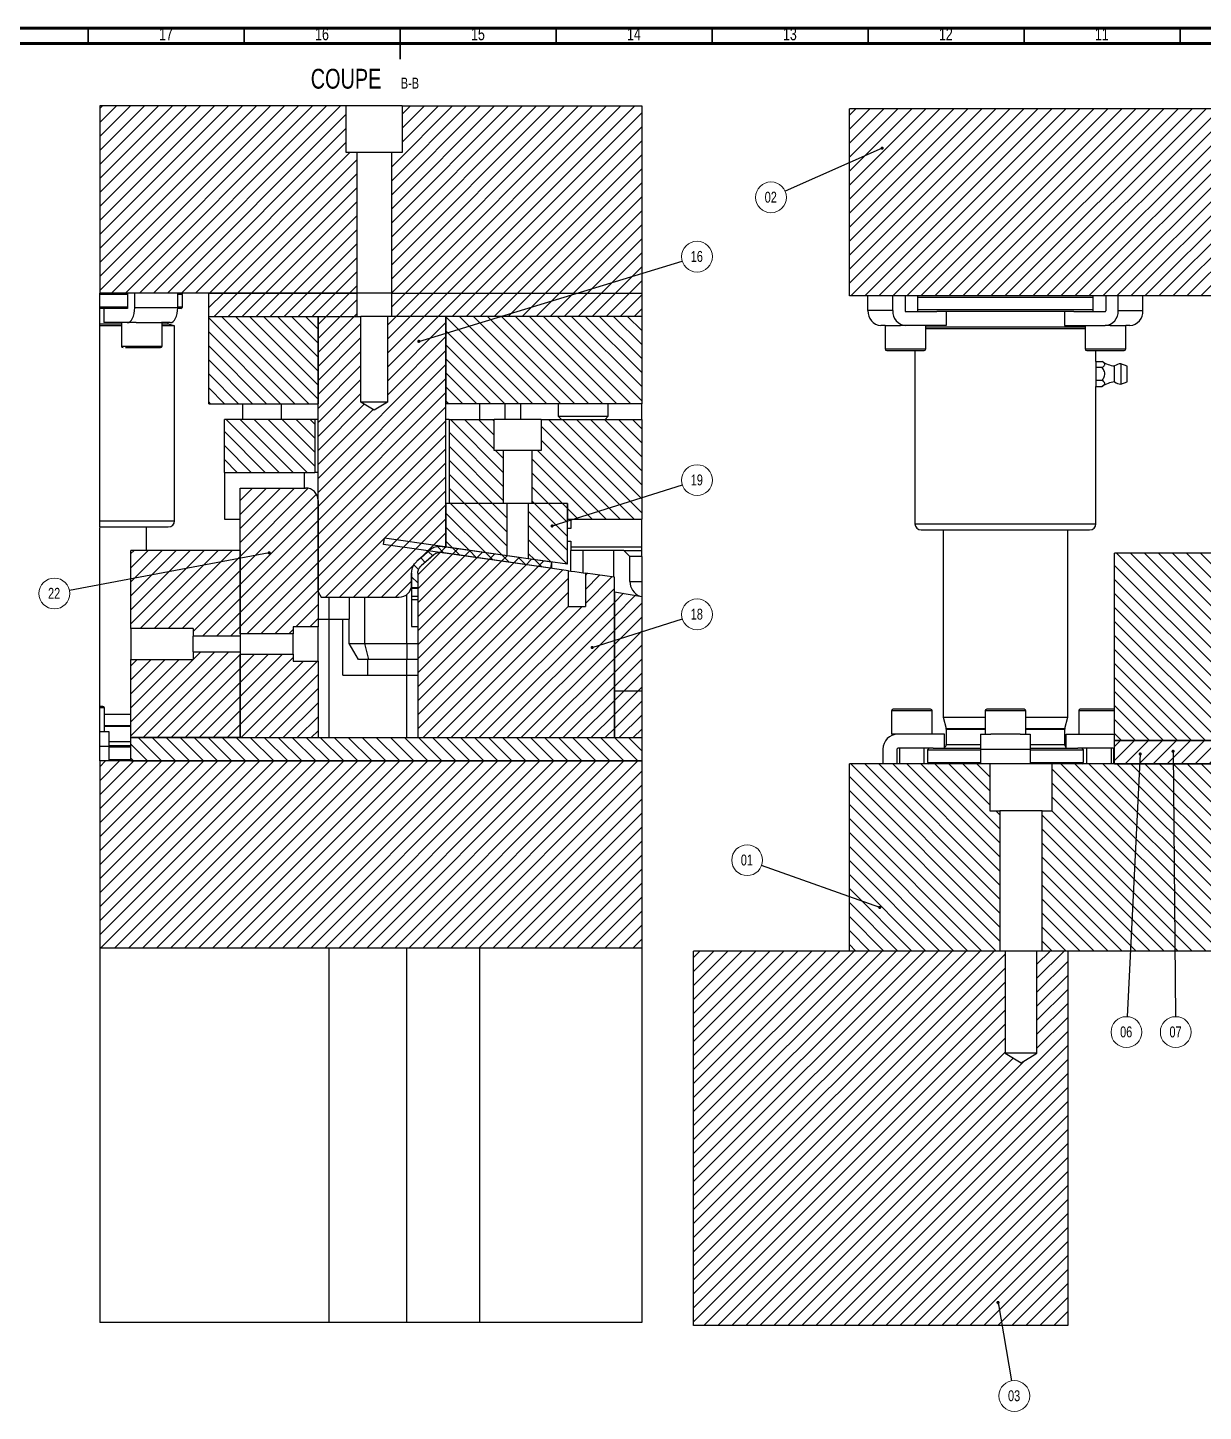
# Model space of a CAD drawing. Header units: millimetres. Extents: x 5 to 1495, y -1208 to 895.
# Drawn here: x 630.6 to 1007.5, y 451.6 to 895.1 of the extents above; entities that cross this region are included whole.
import ezdxf

# ---------------------------------------------------------------- set-up
doc = ezdxf.new("R2010")
doc.units = ezdxf.units.MM
doc.styles.add('SLDTEXTSTYLE13', font='TXT', dxfattribs={"width": 0.75})
doc.dimstyles.new('SLDDIMSTYLE0', dxfattribs={"dimtxt": 3.5, "dimasz": 3.302, "dimexe": 0, "dimexo": 0.0625, "dimgap": 0.875, "dimtad": 1, "dimrnd": 1e-09, "dimzin": 12, "dimdsep": 46, "dimtxsty": 'SLDTEXTSTYLE13', "dimsah": 1, "dimcen": 0.09, "dimadec": 0, "dimazin": 3, "dimtfac": 1, "dimtofl": 0, "dimtmove": 0, "dimatfit": 3, "dimfxl": 1, "dimfrac": 2, "dimtolj": 1, "dimtzin": 12, "dimarcsym": 0})
doc.dimstyles.new('SLDDIMSTYLE2', dxfattribs={"dimtxt": 0.18, "dimasz": 1.016, "dimexe": 0, "dimexo": 0.0625, "dimgap": 0, "dimtad": 0, "dimtih": 1, "dimtoh": 1, "dimdec": 0, "dimrnd": 1e-09, "dimzin": 0, "dimdsep": 46, "dimtxsty": 'Standard', "dimblk1": 'DOT', "dimblk2": 'DOT', "dimsah": 1, "dimcen": 0.09, "dimadec": 0, "dimazin": 0, "dimtfac": 1.016, "dimtdec": 0, "dimtofl": 0, "dimtmove": 0, "dimatfit": 3, "dimldrblk": 'DOT', "dimfxl": 1, "dimfrac": 2, "dimtolj": 1, "dimtzin": 0, "dimarcsym": 0})

# ---------------------------------------------------------------- blocks, each defined once
blk = doc.blocks.new('_D_7')
at = {"color": 7, "linetype": 'Continuous', "lineweight": 18}
for p, q in [((1445.02, 659.12), (1468.71, 659.12)), ((1467.71, 659.12), (1467.71, 599.12)), ((965.02, 599.12), (1468.71, 599.12))]:
    blk.add_line(p, q, dxfattribs=at)
for points in [[(1467.71, 659.12), (1467.2, 655.82), (1468.22, 655.82)], [(1467.71, 599.12), (1468.22, 602.43), (1467.2, 602.43)]]:
    blk.add_solid(points, dxfattribs=at)
at = {"color": 7, "linetype": 'Continuous', "lineweight": 18, "insert": (1463.2, 627.24), "char_height": 3.5, "attachment_point": 1, "rotation": 90, "style": 'SLDTEXTSTYLE13'}
blk.add_mtext('60', dxfattribs=at)
blk = doc.blocks.new('SW_NOTE_1')
at = {"color": 0, "linetype": 'Continuous', "lineweight": 0}
blk.add_circle((-4.65, 1.66), 4.94, dxfattribs=at)
at = {"color": 0, "linetype": 'Continuous', "lineweight": 0, "insert": (-4.72, 3.47), "char_height": 3.5, "attachment_point": 2, "style": 'SLDTEXTSTYLE13'}
blk.add_mtext('01', dxfattribs=at)
blk = doc.blocks.new('_Dot')
at = {"color": 0, "linetype": 'ByBlock', "lineweight": -2}
blk.add_line((-0.5, 0), (-1, 0), dxfattribs=at)
at = {"color": 0, "linetype": 'ByBlock', "const_width": 0.5}
blk.add_lwpolyline([(-0.25, 0, 1), (0.25, 0, 1)], format="xyb", close=True, dxfattribs=at)
blk = doc.blocks.new('SW_NOTE_2')
at = {"color": 0, "linetype": 'Continuous', "lineweight": 0}
blk.add_circle((-4.52, -2), 4.94, dxfattribs=at)
at = {"color": 0, "linetype": 'Continuous', "lineweight": 0, "insert": (-4.59, -0.19), "char_height": 3.5, "attachment_point": 2, "style": 'SLDTEXTSTYLE13'}
blk.add_mtext('02', dxfattribs=at)
blk = doc.blocks.new('SW_NOTE_3')
at = {"color": 0, "linetype": 'Continuous', "lineweight": 0}
blk.add_circle((0.85, -4.87), 4.94, dxfattribs=at)
at = {"color": 0, "linetype": 'Continuous', "lineweight": 0, "insert": (0.78, -3.06), "char_height": 3.5, "attachment_point": 2, "style": 'SLDTEXTSTYLE13'}
blk.add_mtext('03', dxfattribs=at)
blk = doc.blocks.new('SW_NOTE_6')
at = {"color": 0, "linetype": 'Continuous', "lineweight": 0}
blk.add_circle((-0.24, -4.93), 4.94, dxfattribs=at)
at = {"color": 0, "linetype": 'Continuous', "lineweight": 0, "insert": (-0.32, -3.12), "char_height": 3.5, "attachment_point": 2, "style": 'SLDTEXTSTYLE13'}
blk.add_mtext('06', dxfattribs=at)
blk = doc.blocks.new('SW_NOTE_7')
at = {"color": 0, "linetype": 'Continuous', "lineweight": 0}
blk.add_circle((0.05, -4.94), 4.94, dxfattribs=at)
at = {"color": 0, "linetype": 'Continuous', "lineweight": 0, "insert": (-0.02, -3.13), "char_height": 3.5, "attachment_point": 2, "style": 'SLDTEXTSTYLE13'}
blk.add_mtext('07', dxfattribs=at)
blk = doc.blocks.new('SW_NOTE_29')
at = {"color": 0, "linetype": 'Continuous', "lineweight": 0, "attachment_point": 2, "style": 'SLDTEXTSTYLE13'}
for s, insert, char_height in [('COUPE', (14.59, 8.19), 6.35), ('B-B', (35.07, 5.35), 3.5)]:
    blk.add_mtext(s, dxfattribs=dict(at, insert=insert, char_height=char_height))
blk = doc.blocks.new('SW_NOTE_30')
at = {"color": 0, "linetype": 'Continuous', "lineweight": 0}
blk.add_circle((4.72, 1.44), 4.94, dxfattribs=at)
at = {"color": 0, "linetype": 'Continuous', "lineweight": 0, "insert": (4.65, 3.25), "char_height": 3.5, "attachment_point": 2, "style": 'SLDTEXTSTYLE13'}
blk.add_mtext('16', dxfattribs=at)
blk = doc.blocks.new('SW_NOTE_31')
at = {"color": 0, "linetype": 'Continuous', "lineweight": 0}
blk.add_circle((4.71, 1.49), 4.94, dxfattribs=at)
at = {"color": 0, "linetype": 'Continuous', "lineweight": 0, "insert": (4.64, 3.3), "char_height": 3.5, "attachment_point": 2, "style": 'SLDTEXTSTYLE13'}
blk.add_mtext('18', dxfattribs=at)
blk = doc.blocks.new('SW_NOTE_32')
at = {"color": 0, "linetype": 'Continuous', "lineweight": 0}
blk.add_circle((4.71, 1.49), 4.94, dxfattribs=at)
at = {"color": 0, "linetype": 'Continuous', "lineweight": 0, "insert": (4.64, 3.3), "char_height": 3.5, "attachment_point": 2, "style": 'SLDTEXTSTYLE13'}
blk.add_mtext('19', dxfattribs=at)
blk = doc.blocks.new('SW_NOTE_33')
at = {"color": 0, "linetype": 'Continuous', "lineweight": 0}
blk.add_circle((-4.85, -0.92), 4.94, dxfattribs=at)
at = {"color": 0, "linetype": 'Continuous', "lineweight": 0, "insert": (-4.92, 0.89), "char_height": 3.5, "attachment_point": 2, "style": 'SLDTEXTSTYLE13'}
blk.add_mtext('22', dxfattribs=at)

msp = doc.modelspace()

# ---------------------------------------------------------------- hatches: boundary and pattern name
at = {"linetype": 'Continuous', "lineweight": 18}
h = msp.add_hatch(dxfattribs=at)
h.set_pattern_fill('ANSI31', style=0)
h.paths.add_polyline_path([(653.726, 810.062), (736.152, 810.062), (736.152, 855.062), (732.652, 855.062), (732.652, 870.062), (653.726, 870.062)], flags=0)
h = msp.add_hatch(dxfattribs=at)
h.set_pattern_fill('ANSI31', style=0)
h.paths.add_polyline_path([(827.424, 870.062), (750.652, 870.062), (750.652, 855.062), (747.152, 855.062), (747.152, 810.062), (827.424, 810.062)], flags=0)
h = msp.add_hatch(dxfattribs=at)
h.set_pattern_fill('ANSI31', style=0)
h.paths.add_polyline_path([(1083.361, 809.124), (1083.361, 869.124), (894.018, 869.124), (894.018, 809.124)], flags=0)
h = msp.add_hatch(dxfattribs=at)
h.set_pattern_fill('ANSI31', style=0)
h.paths.add_polyline_path([(688.652, 810.062), (688.652, 802.562), (736.152, 802.562), (736.152, 810.062)], flags=0)
h = msp.add_hatch(dxfattribs=at)
h.set_pattern_fill('ANSI31', style=0)
h.paths.add_polyline_path([(747.152, 802.562), (827.424, 802.562), (827.424, 810.062), (747.152, 810.062)], flags=0)
h = msp.add_hatch(dxfattribs=at)
h.set_pattern_fill('ANSI31', angle=90, style=0)
h.paths.add_polyline_path([(688.652, 802.562), (688.652, 774.562), (723.652, 774.562), (723.652, 802.562)], flags=0)
h = msp.add_hatch(dxfattribs=at)
h.set_pattern_fill('ANSI31', style=0)
edge = h.paths.add_edge_path(flags=0)
edge.add_line((737.402, 802.562), (723.652, 802.562))
edge.add_line((723.652, 802.562), (723.652, 714.294))
edge.add_line((723.652, 714.294), (724.652, 712.562))
edge.add_line((724.652, 712.562), (749.652, 712.562))
edge.add_arc((749.652, 716.562), 4, 270, 360)
edge.add_line((753.652, 716.562), (753.652, 720.302))
edge.add_spline(control_points=[(753.652, 720.302), (753.652, 720.793), (753.726, 721.29), (753.869, 721.761), (754.033, 722.296), (754.291, 722.81), (754.622, 723.261), (754.841, 723.56), (755.095, 723.835), (755.375, 724.078)], knot_values=[0, 0, 0, 0, 0.0014752, 0.0014752, 0.0014752, 0.0031594, 0.0031594, 0.0031594, 0.0042646, 0.0042646, 0.0042646, 0.0042646], weights=[1, 1, 1, 1, 1, 1, 1, 1, 1, 1], degree=3, periodic=0)
edge.add_spline(control_points=[(755.375, 724.078), (755.798, 724.446), (756.222, 724.813), (756.646, 725.181), (757.591, 726.001), (758.536, 726.822), (759.481, 727.642)], knot_values=[1398.0943166, 1398.0943166, 1398.0943166, 1398.0943166, 1398.096, 1398.096, 1398.096, 1398.0997544, 1398.0997544, 1398.0997544, 1398.0997544], weights=[1, 1, 1, 1, 1, 1, 1], degree=3, periodic=0)
edge.add_spline(control_points=[(759.482, 727.642), (759.764, 727.887), (760.076, 728.102), (760.406, 728.278), (760.9, 728.541), (761.446, 728.723), (761.999, 728.808), (762.481, 728.882), (762.98, 728.885), (763.463, 728.816)], knot_values=[0, 0, 0, 0, 0.0011221, 0.0011221, 0.0011221, 0.0028142, 0.0028142, 0.0028142, 0.0042845, 0.0042845, 0.0042845, 0.0042845], weights=[1, 1, 1, 1, 1, 1, 1, 1, 1, 1], degree=3, periodic=0)
edge.add_line((763.463, 728.816), (764.652, 728.647))
edge.add_line((764.652, 728.647), (764.652, 802.562))
edge.add_line((764.652, 802.562), (745.902, 802.562))
edge.add_line((745.902, 802.562), (745.902, 775.062))
edge.add_line((745.902, 775.062), (741.652, 772.509))
edge.add_line((741.652, 772.509), (737.402, 775.062))
edge.add_line((737.402, 775.062), (737.402, 802.562))
h = msp.add_hatch(dxfattribs=at)
h.set_pattern_fill('ANSI31', angle=90, style=0)
h.paths.add_polyline_path([(764.652, 774.562), (827.424, 774.562), (827.424, 802.562), (764.652, 802.562)], flags=0)
h = msp.add_hatch(dxfattribs=at)
h.set_pattern_fill('ANSI31', angle=90, style=0)
h.paths.add_polyline_path([(722.652, 752.562), (722.652, 769.562), (693.652, 769.562), (693.652, 752.562)], flags=0)
h = msp.add_hatch(dxfattribs=at)
h.set_pattern_fill('ANSI31', angle=90, style=0)
h.paths.add_polyline_path([(780.152, 769.562), (765.652, 769.562), (765.652, 742.562), (783.152, 742.562), (783.152, 759.562), (780.152, 759.562)], flags=0)
h = msp.add_hatch(dxfattribs=at)
h.set_pattern_fill('ANSI31', angle=90, style=0)
h.paths.add_polyline_path([(803.652, 742.562), (803.652, 737.562), (827.424, 737.562), (827.424, 769.562), (795.152, 769.562), (795.152, 759.562), (792.152, 759.562), (792.152, 742.562)], flags=0)
h = msp.add_hatch(dxfattribs=at)
h.set_pattern_fill('ANSI31', style=0)
edge = h.paths.add_edge_path(flags=0)
edge.add_line((719.652, 747.562), (698.652, 747.562))
edge.add_line((698.652, 747.562), (698.652, 700.862))
edge.add_line((698.652, 700.862), (715.652, 700.862))
edge.add_line((715.652, 700.862), (715.652, 703.062))
edge.add_line((715.652, 703.062), (723.652, 703.062))
edge.add_line((723.652, 703.062), (723.652, 743.562))
edge.add_arc((719.652, 743.562), 4, 0, 90)
h = msp.add_hatch(dxfattribs=at)
h.set_pattern_fill('ANSI31', angle=90, style=0)
h.paths.add_polyline_path([(764.652, 728.647), (784.252, 725.86), (784.252, 742.562), (764.652, 742.562)], flags=0)
h = msp.add_hatch(dxfattribs=at)
h.set_pattern_fill('ANSI31', angle=90, style=0)
h.paths.add_polyline_path([(803.652, 723.101), (803.652, 742.562), (791.052, 742.562), (791.052, 724.893)], flags=0)
h = msp.add_hatch(dxfattribs=at)
h.set_pattern_fill('ANSI31', style=0)
h.paths.add_polyline_path([(698.652, 700.062), (698.652, 727.562), (663.652, 727.562), (663.652, 702.562), (683.652, 702.562), (683.652, 700.062)], flags=0)
h = msp.add_hatch(dxfattribs=at)
h.set_pattern_fill('ANSI31', style=0)
h.paths.add_polyline_path([(744.694, 729.465), (798.179, 721.859), (798.461, 723.839), (744.976, 731.445)], flags=0)
h = msp.add_hatch(dxfattribs=at)
h.set_pattern_fill('ANSI31', angle=90, style=0)
edge = h.paths.add_edge_path(flags=0)
edge.add_line((763.181, 726.836), (798.179, 721.859))
edge.add_line((798.179, 721.859), (798.461, 723.839))
edge.add_line((798.461, 723.839), (763.463, 728.816))
edge.add_spline(control_points=[(763.463, 728.816), (762.98, 728.885), (762.481, 728.882), (761.999, 728.808), (761.446, 728.723), (760.9, 728.541), (760.406, 728.278), (760.076, 728.102), (759.764, 727.887), (759.482, 727.642)], knot_values=[0, 0, 0, 0, 0.0014637, 0.0014637, 0.0014637, 0.0031482, 0.0031482, 0.0031482, 0.0042653, 0.0042653, 0.0042653, 0.0042653], weights=[1, 1, 1, 1, 1, 1, 1, 1, 1, 1], degree=3, periodic=0)
edge.add_spline(control_points=[(759.481, 727.642), (758.592, 726.87), (757.703, 726.099), (756.814, 725.327), (756.334, 724.911), (755.855, 724.494), (755.375, 724.078)], knot_values=[0.0004685, 0.0004685, 0.0004685, 0.0004685, 0.004, 0.004, 0.004, 0.0059063, 0.0059063, 0.0059063, 0.0059063], weights=[1, 1, 1, 1, 1, 1, 1], degree=3, periodic=0)
edge.add_spline(control_points=[(755.375, 724.078), (755.095, 723.835), (754.841, 723.56), (754.622, 723.261), (754.291, 722.81), (754.033, 722.296), (753.869, 721.761), (753.726, 721.29), (753.652, 720.793), (753.652, 720.302)], knot_values=[0, 0, 0, 0, 0.0011106, 0.0011106, 0.0011106, 0.0028029, 0.0028029, 0.0028029, 0.0042851, 0.0042851, 0.0042851, 0.0042851], weights=[1, 1, 1, 1, 1, 1, 1, 1, 1, 1], degree=3, periodic=0)
edge.add_line((753.652, 720.302), (753.652, 715.661))
edge.add_line((753.652, 715.661), (755.652, 715.661))
edge.add_line((755.652, 715.661), (755.652, 720.302))
edge.add_spline(control_points=[(755.652, 720.302), (755.652, 720.553), (755.684, 720.807), (755.747, 721.051), (755.831, 721.376), (755.972, 721.691), (756.159, 721.97), (756.306, 722.191), (756.485, 722.393), (756.686, 722.567)], knot_values=[0, 0, 0, 0, 0.0007552, 0.0007552, 0.0007552, 0.0017691, 0.0017691, 0.0017691, 0.0025662, 0.0025662, 0.0025662, 0.0025662], weights=[1, 1, 1, 1, 1, 1, 1, 1, 1, 1], degree=3, periodic=0)
edge.add_spline(control_points=[(756.686, 722.567), (758.054, 723.755), (759.423, 724.943), (760.792, 726.132)], knot_values=[0.0014056, 0.0014056, 0.0014056, 0.0014056, 0.0068434, 0.0068434, 0.0068434, 0.0068434], weights=[1, 1, 1, 1], degree=3, periodic=0)
edge.add_spline(control_points=[(760.792, 726.132), (760.993, 726.305), (761.218, 726.454), (761.458, 726.569), (761.76, 726.715), (762.092, 726.81), (762.426, 726.847), (762.676, 726.875), (762.932, 726.871), (763.181, 726.836)], knot_values=[0, 0, 0, 0, 0.0007964, 0.0007964, 0.0007964, 0.0018094, 0.0018094, 0.0018094, 0.0025639, 0.0025639, 0.0025639, 0.0025639], weights=[1, 1, 1, 1, 1, 1, 1, 1, 1, 1], degree=3, periodic=0)
h = msp.add_hatch(dxfattribs=at)
h.set_pattern_fill('ANSI31', style=0)
edge = h.paths.add_edge_path(flags=0)
edge.add_line((755.652, 667.562), (818.652, 667.562))
edge.add_line((818.652, 667.562), (818.652, 718.948))
edge.add_line((818.652, 718.948), (809.344, 720.271))
edge.add_line((809.344, 720.271), (809.344, 709.562))
edge.add_line((809.344, 709.562), (803.959, 709.562))
edge.add_line((803.959, 709.562), (803.959, 721.037))
edge.add_line((803.959, 721.037), (763.181, 726.836))
edge.add_spline(control_points=[(763.181, 726.836), (762.932, 726.871), (762.676, 726.875), (762.426, 726.847), (762.092, 726.81), (761.76, 726.715), (761.458, 726.569), (761.218, 726.454), (760.993, 726.305), (760.792, 726.131)], knot_values=[0, 0, 0, 0, 0.0007552, 0.0007552, 0.0007552, 0.0017691, 0.0017691, 0.0017691, 0.0025662, 0.0025662, 0.0025662, 0.0025662], weights=[1, 1, 1, 1, 1, 1, 1, 1, 1, 1], degree=3, periodic=0)
edge.add_spline(control_points=[(760.792, 726.131), (760.482, 725.863), (760.173, 725.594), (759.863, 725.325), (758.804, 724.406), (757.745, 723.486), (756.686, 722.567)], knot_values=[2796.1987689, 2796.1987689, 2796.1987689, 2796.1987689, 2796.2, 2796.2, 2796.2, 2796.2042067, 2796.2042067, 2796.2042067, 2796.2042067], weights=[1, 1, 1, 1, 1, 1, 1], degree=3, periodic=0)
edge.add_spline(control_points=[(756.686, 722.567), (756.485, 722.393), (756.306, 722.191), (756.159, 721.97), (755.972, 721.691), (755.831, 721.376), (755.747, 721.051), (755.684, 720.807), (755.652, 720.553), (755.652, 720.302)], knot_values=[0, 0, 0, 0, 0.0007964, 0.0007964, 0.0007964, 0.0018094, 0.0018094, 0.0018094, 0.0025639, 0.0025639, 0.0025639, 0.0025639], weights=[1, 1, 1, 1, 1, 1, 1, 1, 1, 1], degree=3, periodic=0)
edge.add_line((755.652, 720.302), (755.652, 667.562))
h = msp.add_hatch(dxfattribs=at)
h.set_pattern_fill('ANSI31', angle=90, style=0)
h.paths.add_polyline_path([(979.018, 726.624), (979.018, 666.624), (1014.018, 666.624), (1014.018, 726.624)], flags=0)
h = msp.add_hatch(dxfattribs=at)
h.set_pattern_fill('ANSI31', style=0)
h.paths.add_polyline_path([(818.652, 682.562), (827.424, 682.562), (827.424, 712.817), (818.652, 714.308)], flags=0)
h = msp.add_hatch(dxfattribs=at)
h.set_pattern_fill('ANSI31', style=0)
h.paths.add_polyline_path([(663.652, 667.562), (698.652, 667.562), (698.652, 695.062), (683.652, 695.062), (683.652, 692.562), (663.652, 692.562)], flags=0)
h = msp.add_hatch(dxfattribs=at)
h.set_pattern_fill('ANSI31', style=0)
h.paths.add_polyline_path([(698.652, 694.262), (698.652, 667.562), (723.652, 667.562), (723.652, 692.062), (715.652, 692.062), (715.652, 694.262)], flags=0)
h = msp.add_hatch(dxfattribs=at)
h.set_pattern_fill('ANSI31', style=0)
h.paths.add_polyline_path([(818.652, 682.562), (818.652, 667.562), (827.424, 667.562), (827.424, 682.562)], flags=0)
h = msp.add_hatch(dxfattribs=at)
h.set_pattern_fill('ANSI31', angle=90, style=0)
h.paths.add_polyline_path([(827.424, 667.562), (663.652, 667.562), (663.652, 660.062), (827.424, 660.062)], flags=0)
h = msp.add_hatch(dxfattribs=at)
h.set_pattern_fill('ANSI31', style=0)
h.paths.add_polyline_path([(1067.268, 666.624), (979.018, 666.624), (979.018, 659.124), (1067.268, 659.124)], flags=0)
h = msp.add_hatch(dxfattribs=at)
h.set_pattern_fill('ANSI31', style=0)
h.paths.add_polyline_path([(653.726, 600.062), (827.424, 600.062), (827.424, 660.062), (653.726, 660.062)], flags=0)
h = msp.add_hatch(dxfattribs=at)
h.set_pattern_fill('ANSI31', angle=90, style=0)
h.paths.add_polyline_path([(894.018, 659.124), (894.018, 599.124), (942.268, 599.124), (942.268, 644.124), (939.018, 644.124), (939.018, 659.124)], flags=0)
h = msp.add_hatch(dxfattribs=at)
h.set_pattern_fill('ANSI31', angle=90, style=0)
h.paths.add_polyline_path([(1067.268, 637.124), (1067.268, 659.124), (959.018, 659.124), (959.018, 644.124), (955.768, 644.124), (955.768, 599.124), (1063.518, 599.124), (1063.518, 637.124)], flags=0)
h = msp.add_hatch(dxfattribs=at)
h.set_pattern_fill('ANSI31', style=0)
h.paths.add_polyline_path([(844.018, 599.124), (844.018, 479.124), (964.018, 479.124), (964.018, 599.124), (954.118, 599.124), (954.118, 566.374), (949.018, 563.309), (943.918, 566.374), (943.918, 599.124)], flags=0)

# ---------------------------------------------------------------- linework, layer by layer
at = {"color": 7, "linetype": 'Continuous', "lineweight": 70}
for p, q in [((5, 895), (1495, 895)), ((10, 890), (1490, 890))]:
    msp.add_line(p, q, dxfattribs=at)
at = {"color": 7, "linetype": 'Continuous', "lineweight": 35}
for p, q in [((650, 890), (650, 895)), ((700, 890), (700, 895)), ((750, 895.001), (750, 884.999)), ((750, 890), (750, 895)), ((800, 890), (800, 895)), ((850, 890), (850, 895)), ((900, 890), (900, 895)), ((950, 890), (950, 895)), ((1000, 890), (1000, 895))]:
    msp.add_line(p, q, dxfattribs=at)
at = {"color": 7, "linetype": 'Continuous', "lineweight": 25}
for p, q in [((653.726, 870.062), (653.726, 810.062)), ((732.652, 870.062), (653.726, 870.062)), ((732.652, 855.062), (732.652, 870.062)), ((750.652, 870.062), (732.652, 870.062)), ((750.652, 870.062), (750.652, 855.062)), ((750.652, 870.062), (827.424, 870.062)), ((827.424, 870.062), (827.424, 810.062)), ((1083.361, 869.124), (894.018, 869.124)), ((894.018, 809.124), (894.018, 869.124)), ((736.152, 855.062), (732.652, 855.062)), ((736.152, 810.062), (736.152, 855.062)), ((747.152, 855.062), (736.152, 855.062)), ((747.152, 855.062), (747.152, 810.062)), ((750.652, 855.062), (747.152, 855.062)), ((736.152, 810.062), (653.726, 810.062)), ((653.726, 809.562), (653.726, 810.062)), ((662.617, 809.562), (653.726, 809.562)), ((653.726, 805.562), (653.726, 809.562)), ((662.617, 810.062), (662.617, 805.262)), ((664.917, 805.362), (664.917, 810.062)), ((678.687, 805.362), (678.687, 810.062)), ((680.152, 809.562), (678.687, 809.562)), ((680.152, 809.562), (679.652, 810.062)), ((680.152, 805.562), (680.152, 809.562)), ((688.652, 802.562), (688.652, 810.062)), ((688.652, 810.062), (736.152, 810.062)), ((747.152, 810.062), (736.152, 810.062)), ((736.152, 802.562), (736.152, 810.062)), ((747.152, 810.062), (827.424, 810.062)), ((747.152, 810.062), (747.152, 802.562)), ((827.424, 810.062), (827.424, 802.562)), ((1083.361, 809.124), (894.018, 809.124)), ((899.946, 804.424), (899.946, 809.124)), ((907.896, 804.424), (907.896, 809.124)), ((911.88, 809.124), (911.88, 804.324)), ((915.975, 804.124), (915.975, 809.124)), ((972.061, 808.624), (915.975, 808.624)), ((972.061, 809.124), (972.061, 804.124)), ((976.156, 809.124), (976.156, 804.324)), ((980.14, 804.424), (980.14, 809.124)), ((988.09, 804.424), (988.09, 809.124)), ((662.617, 805.562), (653.726, 805.562)), ((653.726, 805.062), (653.726, 805.562)), ((656.749, 805.062), (653.726, 805.062)), ((653.726, 800.098), (653.726, 805.062)), ((655.017, 805.062), (655.017, 800.562)), ((662.517, 805.062), (656.749, 805.062)), ((678.687, 805.362), (664.917, 805.362)), ((679.652, 805.062), (678.682, 805.062)), ((680.152, 805.562), (678.687, 805.562)), ((679.652, 805.062), (680.152, 805.562)), ((907.896, 804.424), (899.946, 804.424)), ((912.053, 804.124), (922.044, 804.124)), ((972.061, 804.624), (915.975, 804.624)), ((944.018, 804.124), (922.044, 804.124)), ((925.043, 804.124), (925.043, 799.624)), ((965.992, 804.124), (944.018, 804.124)), ((962.992, 804.124), (962.992, 799.624)), ((965.992, 804.124), (975.983, 804.124)), ((980.14, 804.424), (988.09, 804.424)), ((660.652, 800.098), (653.726, 800.098)), ((653.726, 799.562), (653.726, 800.098)), ((660.652, 799.562), (653.726, 799.562)), ((653.726, 737.062), (653.726, 799.562)), ((662.517, 800.562), (655.017, 800.562)), ((660.652, 800.562), (660.652, 793.062)), ((665.34, 800.562), (662.517, 800.562)), ((665.34, 800.562), (673.464, 800.562)), ((676.287, 800.562), (673.464, 800.562)), ((673.652, 793.062), (673.652, 800.562)), ((675.652, 800.098), (673.652, 800.098)), ((677.652, 799.562), (673.652, 799.562)), ((675.652, 800.098), (675.652, 800.562)), ((677.652, 799.562), (675.652, 800.098)), ((677.652, 737.062), (677.652, 799.562)), ((688.652, 802.562), (723.652, 802.562)), ((688.652, 774.562), (688.652, 802.562)), ((688.652, 802.562), (736.152, 802.562)), ((723.652, 714.294), (723.652, 802.562)), ((723.652, 802.562), (737.402, 802.562)), ((723.652, 802.562), (723.652, 774.562)), ((737.402, 775.062), (737.402, 802.562)), ((745.902, 802.562), (737.402, 802.562)), ((745.902, 802.562), (745.902, 775.062)), ((764.652, 802.562), (745.902, 802.562)), ((827.424, 802.562), (747.152, 802.562)), ((764.652, 728.647), (764.652, 802.562)), ((764.652, 802.562), (764.652, 774.562)), ((827.424, 802.562), (764.652, 802.562)), ((827.424, 802.562), (827.424, 774.562)), ((905.475, 799.624), (904.103, 799.624)), ((905.475, 799.624), (905.475, 792.124)), ((905.475, 799.624), (910.423, 799.624)), ((912.053, 799.624), (910.423, 799.624)), ((925.043, 799.624), (912.053, 799.624)), ((918.475, 792.124), (918.475, 799.624)), ((969.561, 799.16), (918.475, 799.16)), ((969.561, 798.624), (918.475, 798.624)), ((962.992, 799.624), (975.983, 799.624)), ((969.561, 799.624), (969.561, 792.124)), ((977.613, 799.624), (975.983, 799.624)), ((977.613, 799.624), (982.561, 799.624)), ((982.561, 792.124), (982.561, 799.624)), ((983.933, 799.624), (982.561, 799.624)), ((915.018, 791.624), (915.018, 736.124)), ((973.018, 788.165), (973.018, 791.624)), ((973.018, 788.165), (975.018, 788.165)), ((973.018, 788.165), (973.018, 786.145)), ((975.018, 786.145), (973.018, 786.145)), ((973.018, 786.145), (973.018, 782.103)), ((979.018, 781.562), (979.018, 786.686)), ((983.018, 786.624), (981.018, 787.374)), ((981.018, 787.374), (981.018, 780.874)), ((983.018, 781.624), (983.018, 786.624)), ((973.018, 782.103), (973.018, 780.082)), ((973.018, 782.103), (975.018, 782.103)), ((981.018, 780.874), (983.018, 781.624)), ((973.018, 736.124), (973.018, 780.082)), ((973.018, 780.082), (975.018, 780.082)), ((688.652, 774.562), (723.652, 774.562)), ((699.402, 774.562), (699.402, 769.562)), ((711.902, 769.562), (711.902, 774.562)), ((741.652, 772.509), (737.402, 775.062)), ((745.902, 775.062), (737.402, 775.062)), ((745.902, 775.062), (741.652, 772.509)), ((827.424, 774.562), (764.652, 774.562)), ((775.457, 774.562), (775.457, 769.562)), ((783.652, 769.562), (783.652, 774.562)), ((788.652, 769.562), (788.652, 774.562)), ((800.652, 774.562), (800.652, 770.562)), ((816.652, 770.562), (816.652, 774.562)), ((827.424, 769.562), (827.424, 774.562)), ((722.652, 769.562), (693.652, 769.562)), ((693.652, 752.562), (693.652, 769.562)), ((722.652, 769.562), (722.652, 752.562)), ((723.652, 769.562), (722.652, 769.562)), ((765.652, 769.562), (764.652, 769.562)), ((765.652, 769.562), (765.652, 742.562)), ((765.652, 769.562), (780.152, 769.562)), ((780.152, 759.562), (780.152, 769.562)), ((795.152, 769.562), (780.152, 769.562)), ((795.152, 769.562), (795.152, 759.562)), ((795.152, 769.562), (827.424, 769.562)), ((800.652, 770.562), (801.652, 769.562)), ((800.652, 770.562), (816.652, 770.562)), ((815.652, 769.562), (816.652, 770.562)), ((827.424, 769.562), (827.424, 737.562)), ((783.152, 759.562), (780.152, 759.562)), ((783.152, 742.562), (783.152, 759.562)), ((792.152, 759.562), (783.152, 759.562)), ((792.152, 759.562), (792.152, 742.562)), ((795.152, 759.562), (792.152, 759.562)), ((693.652, 752.562), (722.652, 752.562)), ((693.652, 752.562), (693.652, 737.562)), ((719.18, 752.562), (719.18, 747.562)), ((723.652, 752.562), (722.652, 752.562)), ((698.652, 747.562), (719.652, 747.562)), ((698.652, 700.862), (698.652, 747.562)), ((723.652, 743.562), (723.652, 703.062)), ((764.652, 742.562), (764.652, 728.647)), ((784.252, 742.562), (764.652, 742.562)), ((783.152, 742.562), (765.652, 742.562)), ((784.252, 725.86), (784.252, 742.562)), ((791.052, 742.562), (784.252, 742.562)), ((791.052, 742.562), (791.052, 724.893)), ((803.652, 742.562), (791.052, 742.562)), ((803.652, 742.562), (792.152, 742.562)), ((803.652, 723.101), (803.652, 742.562)), ((803.652, 742.562), (803.652, 737.562)), ((693.652, 737.562), (698.652, 737.562)), ((803.652, 737.562), (827.424, 737.562)), ((804.652, 737.562), (804.652, 734.562)), ((827.424, 728.562), (827.424, 737.562)), ((653.726, 677.612), (653.726, 734.945)), ((668.652, 727.562), (668.652, 735.062)), ((804.652, 734.562), (803.652, 734.562)), ((924.018, 734.124), (924.018, 674.124)), ((964.018, 674.124), (964.018, 734.124)), ((698.652, 727.562), (663.652, 727.562)), ((663.652, 702.562), (663.652, 727.562)), ((698.652, 727.562), (698.652, 700.062)), ((744.694, 729.465), (744.976, 731.445)), ((798.179, 721.859), (744.694, 729.465)), ((798.461, 723.839), (744.976, 731.445)), ((763.463, 728.816), (764.652, 728.647)), ((798.461, 723.839), (763.463, 728.816)), ((784.252, 725.86), (764.652, 728.647)), ((803.652, 730.562), (804.652, 730.562)), ((804.652, 730.562), (804.652, 727.562)), ((827.424, 728.562), (804.652, 728.562)), ((804.652, 720.939), (804.652, 727.562)), ((808.652, 727.562), (804.652, 727.562)), ((818.45, 727.562), (808.652, 727.562)), ((818.45, 718.976), (818.45, 727.562)), ((821.652, 727.562), (818.45, 727.562)), ((823.652, 725.562), (821.652, 727.562)), ((821.652, 727.562), (827.424, 727.562)), ((827.424, 727.562), (827.424, 728.562)), ((760.792, 726.132), (756.686, 722.567)), ((803.959, 721.037), (763.181, 726.836)), ((798.179, 721.859), (763.181, 726.836)), ((803.652, 723.101), (791.052, 724.893)), ((798.461, 723.839), (798.179, 721.859)), ((798.652, 721.792), (798.652, 723.812)), ((823.652, 717.562), (823.652, 725.562)), ((827.424, 725.562), (823.652, 725.562)), ((827.424, 725.562), (827.424, 717.562)), ((1014.018, 726.624), (979.018, 726.624)), ((979.018, 666.624), (979.018, 726.624)), ((753.652, 716.562), (753.652, 720.302)), ((753.652, 720.302), (753.652, 715.661)), ((755.652, 720.302), (755.652, 667.562)), ((755.652, 720.302), (755.652, 715.661)), ((803.959, 709.562), (803.959, 721.037)), ((809.344, 720.271), (809.344, 709.562)), ((818.652, 718.948), (809.344, 720.271)), ((818.652, 667.562), (818.652, 718.948)), ((723.652, 714.294), (724.652, 712.562)), ((753.652, 715.661), (755.652, 715.661)), ((753.652, 715.661), (753.652, 715.467)), ((753.652, 715.467), (755.652, 715.467)), ((753.652, 715.467), (753.652, 712.766)), ((818.652, 714.308), (827.424, 712.817)), ((818.652, 714.308), (818.652, 682.562)), ((823.652, 717.562), (827.424, 717.562)), ((724.652, 712.562), (749.652, 712.562)), ((727.251, 705.562), (727.251, 712.562)), ((733.652, 712.562), (733.652, 705.562)), ((738.652, 697.758), (738.652, 712.562)), ((752.148, 697.758), (752.148, 713.437)), ((755.652, 712.766), (753.652, 712.766)), ((753.652, 712.766), (753.652, 711.669)), ((755.652, 711.669), (753.652, 711.669)), ((753.652, 711.669), (753.652, 703.209)), ((827.424, 712.817), (827.424, 682.562)), ((723.652, 705.562), (727.251, 705.562)), ((727.251, 667.562), (727.251, 705.562)), ((727.251, 705.562), (731.652, 705.562)), ((727.251, 705.562), (733.652, 705.562)), ((731.652, 687.562), (731.652, 705.562)), ((733.652, 697.758), (733.652, 705.562)), ((803.959, 709.562), (809.344, 709.562)), ((683.652, 702.562), (663.652, 702.562)), ((663.652, 702.562), (663.652, 692.562)), ((683.652, 702.562), (683.652, 700.062)), ((715.652, 700.862), (698.652, 700.862)), ((723.652, 703.062), (715.652, 703.062)), ((715.652, 703.062), (715.652, 700.862)), ((715.652, 694.262), (715.652, 700.862)), ((723.652, 692.062), (723.652, 703.062)), ((753.652, 703.209), (755.652, 703.209)), ((698.652, 700.062), (683.652, 700.062)), ((683.652, 695.062), (683.652, 700.062)), ((698.652, 700.062), (698.652, 695.062)), ((736.652, 692.562), (733.652, 697.758)), ((733.652, 697.758), (738.652, 697.758)), ((739.894, 692.562), (738.652, 697.758)), ((738.652, 697.758), (752.148, 697.758)), ((752.148, 697.758), (755.652, 697.758)), ((752.148, 697.758), (752.148, 692.562)), ((663.652, 692.562), (683.652, 692.562)), ((663.652, 667.562), (663.652, 692.562)), ((683.652, 695.062), (683.652, 692.562)), ((683.652, 695.062), (698.652, 695.062)), ((698.652, 695.062), (698.652, 667.562)), ((698.652, 694.262), (715.652, 694.262)), ((698.652, 667.562), (698.652, 694.262)), ((715.652, 694.262), (715.652, 692.062)), ((715.652, 692.062), (723.652, 692.062)), ((723.652, 692.062), (723.652, 667.562)), ((739.894, 692.562), (736.652, 692.562)), ((752.148, 692.562), (739.894, 692.562)), ((755.652, 692.562), (752.148, 692.562)), ((752.148, 687.562), (752.148, 692.562)), ((731.652, 687.562), (752.148, 687.562)), ((752.148, 687.562), (755.652, 687.562)), ((752.148, 667.562), (752.148, 687.562)), ((818.652, 682.562), (827.424, 682.562)), ((818.652, 682.562), (818.652, 667.562)), ((827.424, 682.562), (827.424, 667.562)), ((653.726, 669.562), (653.726, 677.062)), ((655.152, 669.562), (655.152, 677.062)), ((655.152, 675.062), (663.652, 675.062)), ((907.518, 676.124), (907.518, 668.624)), ((920.518, 668.624), (920.518, 676.124)), ((937.518, 676.124), (937.518, 668.624)), ((950.518, 668.624), (950.518, 676.124)), ((967.518, 676.124), (967.518, 668.624)), ((924.018, 674.124), (924.991, 670.494)), ((924.018, 674.124), (929.876, 674.124)), ((925.018, 670.286), (925.018, 665.324)), ((929.876, 674.124), (937.518, 674.124)), ((950.518, 674.124), (964.018, 674.124)), ((963.018, 665.324), (963.018, 670.286)), ((963.045, 670.494), (964.018, 674.124)), ((653.726, 669.562), (656.602, 669.562)), ((653.726, 664.762), (653.726, 669.562)), ((656.602, 669.562), (656.602, 664.762)), ((698.652, 667.562), (663.652, 667.562)), ((663.652, 660.062), (663.652, 667.562)), ((663.652, 667.562), (827.424, 667.562)), ((698.652, 667.562), (723.652, 667.562)), ((755.652, 667.562), (818.652, 667.562)), ((818.652, 667.562), (827.424, 667.562)), ((827.424, 667.562), (827.424, 660.062)), ((909.518, 668.624), (907.518, 668.624)), ((924.518, 668.624), (909.518, 668.624)), ((924.518, 664.124), (924.518, 668.624)), ((936.068, 668.624), (939.327, 668.624)), ((936.068, 668.624), (936.068, 663.824)), ((948.708, 668.624), (939.327, 668.624)), ((948.708, 668.624), (951.968, 668.624)), ((951.968, 668.624), (951.968, 663.824)), ((963.518, 664.124), (963.518, 668.624)), ((963.518, 668.624), (978.518, 668.624)), ((978.518, 668.624), (979.018, 668.598)), ((1014.018, 666.624), (979.018, 666.624)), ((979.018, 659.124), (979.018, 666.624)), ((979.018, 666.624), (1067.268, 666.624)), ((653.726, 664.762), (656.602, 664.762)), ((653.726, 660.062), (653.726, 664.762)), ((656.602, 665.062), (663.652, 665.062)), ((656.602, 664.762), (656.602, 660.062)), ((656.602, 664.562), (663.652, 664.562)), ((904.718, 663.824), (904.718, 659.124)), ((909.318, 659.124), (909.318, 663.924)), ((920.843, 664.124), (909.518, 664.124)), ((910.018, 664.124), (910.018, 659.124)), ((918.018, 659.124), (918.018, 664.124)), ((919.518, 664.124), (919.018, 663.624)), ((919.018, 663.624), (919.018, 659.624)), ((919.018, 663.624), (936.068, 663.624)), ((920.843, 664.124), (936.068, 664.124)), ((936.068, 663.824), (951.968, 663.824)), ((936.068, 663.824), (936.068, 659.124)), ((951.968, 664.124), (967.192, 664.124)), ((951.968, 663.824), (951.968, 659.124)), ((951.968, 663.624), (961.695, 663.624)), ((961.695, 663.624), (969.018, 663.624)), ((978.518, 664.124), (967.192, 664.124)), ((969.018, 663.624), (968.518, 664.124)), ((969.018, 659.624), (969.018, 663.624)), ((970.018, 664.124), (970.018, 659.124)), ((978.018, 659.124), (978.018, 664.124)), ((978.718, 659.124), (978.718, 663.924)), ((653.726, 660.062), (653.726, 600.062)), ((827.424, 660.062), (653.726, 660.062)), ((656.602, 660.562), (663.652, 660.562)), ((663.652, 660.062), (827.424, 660.062)), ((827.424, 660.062), (827.424, 600.062)), ((939.018, 659.124), (894.018, 659.124)), ((894.018, 599.124), (894.018, 659.124)), ((919.018, 659.624), (919.518, 659.124)), ((919.018, 659.624), (926.34, 659.624)), ((926.34, 659.624), (936.068, 659.624)), ((939.018, 659.124), (939.018, 644.124)), ((959.018, 659.124), (939.018, 659.124)), ((951.968, 659.624), (969.018, 659.624)), ((959.018, 644.124), (959.018, 659.124)), ((1067.268, 659.124), (959.018, 659.124)), ((968.518, 659.124), (969.018, 659.624)), ((979.018, 659.124), (1067.268, 659.124)), ((939.018, 644.124), (942.268, 644.124)), ((942.268, 644.124), (942.268, 599.124)), ((955.768, 644.124), (942.268, 644.124)), ((955.768, 599.124), (955.768, 644.124)), ((955.768, 644.124), (959.018, 644.124)), ((827.424, 600.062), (653.726, 600.062)), ((653.726, 600.062), (653.726, 480.062)), ((727.251, 480.062), (727.251, 600.062)), ((752.148, 480.062), (752.148, 600.062)), ((775.457, 600.062), (775.457, 480.062)), ((827.424, 600.062), (827.424, 480.062)), ((943.918, 599.124), (844.018, 599.124)), ((844.018, 479.124), (844.018, 599.124)), ((942.268, 599.124), (894.018, 599.124)), ((943.918, 599.124), (943.918, 566.374)), ((954.118, 599.124), (943.918, 599.124)), ((954.118, 566.374), (954.118, 599.124)), ((964.018, 599.124), (954.118, 599.124)), ((1063.518, 599.124), (955.768, 599.124)), ((964.018, 599.124), (964.018, 479.124)), ((943.918, 566.374), (949.018, 563.309)), ((954.118, 566.374), (943.918, 566.374)), ((949.018, 563.309), (954.118, 566.374)), ((727.251, 480.062), (653.726, 480.062)), ((752.148, 480.062), (727.251, 480.062)), ((775.457, 480.062), (752.148, 480.062)), ((827.424, 480.062), (775.457, 480.062)), ((964.018, 479.124), (844.018, 479.124))]:
    msp.add_line(p, q, dxfattribs=at)
at = {"color": 8, "linetype": 'Continuous', "lineweight": 25}
for p, q in [((660.652, 793.062), (673.652, 793.062)), ((905.475, 792.124), (911.975, 792.124)), ((911.975, 792.124), (918.475, 792.124)), ((969.561, 792.124), (976.061, 792.124)), ((976.061, 792.124), (982.561, 792.124)), ((653.726, 737.062), (677.652, 737.062)), ((915.018, 736.124), (973.018, 736.124)), ((808.652, 720.37), (808.652, 727.562)), ((739.652, 687.562), (739.652, 692.562)), ((655.152, 677.062), (653.726, 677.062)), ((920.518, 676.124), (907.518, 676.124)), ((950.518, 676.124), (937.518, 676.124)), ((979.018, 676.124), (967.518, 676.124)), ((655.152, 671.432), (663.652, 671.432)), ((655.152, 671.225), (663.652, 671.225)), ((924.991, 670.494), (937.518, 670.494)), ((925.018, 670.286), (930.583, 670.286)), ((930.583, 670.286), (937.518, 670.286)), ((950.518, 670.494), (957.472, 670.494)), ((950.518, 670.286), (963.018, 670.286)), ((957.472, 670.494), (963.045, 670.494)), ((656.602, 666.262), (663.652, 666.262)), ((925.018, 665.324), (936.068, 665.324)), ((951.968, 665.324), (963.018, 665.324))]:
    msp.add_line(p, q, dxfattribs=at)
at = {"color": 7, "linetype": 'Continuous', "lineweight": 25, "flags": 128}
for points in [[(662.517, 800.562), (662.985, 800.654), (663.435, 800.928), (663.85, 801.371), (664.214, 801.968), (664.512, 802.696), (664.734, 803.525), (664.871, 804.426), (664.917, 805.362)], [(662.617, 805.262), (662.615, 805.223), (662.609, 805.186), (662.6, 805.151), (662.588, 805.121), (662.572, 805.096), (662.555, 805.077), (662.536, 805.066), (662.517, 805.062)], [(676.287, 800.562), (676.755, 800.654), (677.205, 800.928), (677.62, 801.371), (677.984, 801.968), (678.282, 802.696), (678.504, 803.525), (678.641, 804.426), (678.687, 805.362)], [(759.481, 727.642), (756.646, 725.181), (755.375, 724.078)], [(759.481, 727.642), (756.814, 725.327), (755.375, 724.078)], [(760.792, 726.132), (759.863, 725.325), (756.686, 722.567)], [(803.959, 721.037), (804.662, 720.937), (805.982, 720.749), (807.322, 720.559), (808.641, 720.371), (809.344, 720.271)]]:
    msp.add_lwpolyline(points, dxfattribs=at)
at = {"color": 7, "linetype": 'Continuous', "lineweight": 25}
for centre, radius, start, end in [((904.449, 804.124), 4.513, 176.18831, 265.59851), ((912.399, 804.124), 4.513, 176.18908, 265.59815), ((912.067, 804.311), 0.188, 176.17947, 265.60833), ((975.636, 804.124), 4.513, 274.40149, 3.81169), ((975.968, 804.311), 0.188, 274.40134, 3.81086), ((983.586, 804.124), 4.513, 274.4018, 3.81138), ((661.152, 793.062), 0.5, 180, 270), ((673.152, 793.062), 0.5, 270, 0), ((905.975, 792.124), 0.5, 180, 270), ((917.975, 792.124), 0.5, 270, 0), ((970.061, 792.124), 0.5, 180, 270), ((982.061, 792.124), 0.5, 270, 0), ((979.751, 794.814), 8.161, 234.49167, 264.84636), ((981.018, 784.124), 3.25, 90, 127.97987), ((979.751, 773.434), 8.161, 95.15364, 125.53745), ((981.018, 784.124), 3.25, 232.02013, 270), ((719.652, 743.562), 4, 0, 90), ((675.652, 737.062), 2, 270, 360), ((917.018, 736.124), 2, 180, 270), ((971.018, 736.124), 2, 270, 0), ((749.652, 716.562), 4, 270, 360), ((828.652, 717.562), 5, 180, 247.96139), ((654.652, 677.062), 0.5, 360, 90), ((908.018, 676.124), 0.5, 90, 180), ((920.018, 676.124), 0.5, 0, 90), ((938.018, 676.124), 0.5, 90, 180), ((950.018, 676.124), 0.5, 0, 90), ((968.018, 676.124), 0.5, 90, 180), ((924.218, 670.286), 0.8, 0, 15), ((963.818, 670.286), 0.8, 165, 180), ((909.518, 663.824), 4.8, 90, 180), ((923.818, 665.324), 1.2, 305.68533, 0), ((964.218, 665.324), 1.2, 180, 234.31467), ((909.518, 663.924), 0.2, 90, 180), ((978.518, 663.924), 0.2, 0, 90)]:
    msp.add_arc(centre, radius, start, end, dxfattribs=at)
for points, knots in [([(661.956, 792.562), (662.402, 792.562), (663.09, 792.562), (664.436, 792.562), (665.587, 792.562), (666.809, 792.562), (668.381, 792.562), (670.225, 792.562), (671.698, 792.562), (672.55, 792.562), (672.977, 792.562), (673.168, 792.562), (673.135, 792.562), (673.128, 792.562)], [0, 0, 0, 0, 0.1436485, 0.2209778, 0.2999469, 0.3789172, 0.4562454, 0.5998948, 0.7435436, 0.8208721, 0.8998421, 0.9788115, 1, 1, 1, 1]), ([(905.999, 791.624), (906.003, 791.624), (906.016, 791.624), (906.666, 791.624), (907.928, 791.624), (909.256, 791.624), (910.411, 791.624), (911.63, 791.624), (913.214, 791.624), (914.281, 791.624), (914.975, 791.624)], [0, 0, 0, 0, 0.0702036, 0.2498359, 0.4294691, 0.526168, 0.6249185, 0.7236704, 0.8203691, 1, 1, 1, 1]), ([(914.975, 791.624), (915.588, 791.624), (916.531, 791.624), (917.371, 791.624), (917.8, 791.624), (917.991, 791.624), (917.958, 791.624), (917.95, 791.624)], [0, 0, 0, 0, 0.3590278, 0.5522991, 0.7496724, 0.9470437, 1, 1, 1, 1]), ([(970.085, 791.624), (970.078, 791.624), (970.044, 791.624), (970.235, 791.624), (970.664, 791.624), (971.505, 791.624), (972.448, 791.624), (973.061, 791.624)], [0, 0, 0, 0, 0.0529563, 0.2503281, 0.4477019, 0.6409712, 1, 1, 1, 1]), ([(973.061, 791.624), (973.754, 791.624), (974.822, 791.624), (976.406, 791.624), (977.624, 791.624), (978.779, 791.624), (980.108, 791.624), (981.37, 791.624), (982.019, 791.624), (982.033, 791.624), (982.036, 791.624)], [0, 0, 0, 0, 0.1796331, 0.2763316, 0.3750834, 0.4738339, 0.5705327, 0.7501642, 0.9297964, 1, 1, 1, 1]), ([(975.018, 786.145), (975.277, 786.333), (975.673, 786.621), (975.934, 787.082), (975.821, 787.513), (975.432, 787.864), (975.122, 788.09), (975.018, 788.165)], [0, 0, 0, 0, 0.3059357, 0.4679089, 0.6311038, 0.8764846, 1, 1, 1, 1]), ([(975.018, 782.103), (975.253, 782.446), (975.636, 783.004), (975.871, 783.726), (975.904, 784.307), (975.726, 785.12), (975.299, 785.737), (975.018, 786.145)], [0, 0, 0, 0, 0.2789913, 0.4538404, 0.5003236, 0.6699602, 1, 1, 1, 1]), ([(975.018, 780.082), (975.277, 780.271), (975.673, 780.559), (975.934, 781.02), (975.821, 781.451), (975.432, 781.802), (975.122, 782.028), (975.018, 782.103)], [0, 0, 0, 0, 0.3059344, 0.467909, 0.6311038, 0.8764846, 1, 1, 1, 1]), ([(653.726, 735.062), (653.726, 735.085), (653.726, 735.13), (653.726, 735.484), (653.726, 736.003), (653.726, 736.564), (653.726, 736.925), (653.726, 737.062)], [0, 0, 0, 0, 0.219366, 0.4388065, 0.6561958, 0.8700748, 1, 1, 1, 1]), ([(653.726, 735.062), (655.371, 735.062), (657.901, 735.062), (661.092, 735.062), (664.269, 735.062), (667.88, 735.062), (670.812, 735.062), (672.668, 735.062), (674.139, 735.062), (675.385, 735.062), (675.565, 735.062), (675.652, 735.062)], [0, 0, 0, 0, 0.13595356, 0.20914348, 0.28231934, 0.43159929, 0.58087955, 0.65406934, 0.72724488, 0.86758812, 1, 1, 1, 1]), ([(917.018, 734.124), (917.105, 734.124), (917.285, 734.124), (918.531, 734.124), (920.002, 734.124), (921.858, 734.124), (924.789, 734.124), (928.401, 734.124), (931.577, 734.124), (934.822, 734.124), (938.979, 734.124), (942.371, 734.124), (944.018, 734.124)], [0, 0, 0, 0, 0.1164776, 0.239932, 0.3043143, 0.3686841, 0.5000002, 0.6313155, 0.695698, 0.7600677, 0.8835225, 1, 1, 1, 1]), ([(944.018, 734.124), (945.664, 734.124), (949.056, 734.124), (953.214, 734.124), (956.459, 734.124), (959.634, 734.124), (963.246, 734.124), (966.177, 734.124), (968.034, 734.124), (969.505, 734.124), (970.751, 734.124), (970.931, 734.124), (971.018, 734.124)], [0, 0, 0, 0, 0.1164776, 0.2399317, 0.304314, 0.368684, 0.4999999, 0.6313155, 0.6956981, 0.760068, 0.8835225, 1, 1, 1, 1]), ([(759.481, 727.642), (759.481, 727.642), (759.481, 727.642), (759.469, 727.637), (759.445, 727.627), (759.414, 727.614), (759.41, 727.612)], [0, 0, 0, 0, 0.0012202, 0.4491493, 0.9183327, 1, 1, 1, 1]), ([(763.463, 728.816), (762.973, 728.842), (761.922, 728.899), (760.527, 728.431), (759.781, 727.868), (759.481, 727.642)], [0, 0, 0, 0, 0.3432246, 0.7368623, 1, 1, 1, 1]), ([(763.463, 728.816), (762.973, 728.842), (761.922, 728.899), (760.527, 728.431), (759.781, 727.868), (759.481, 727.642)], [0, 0, 0, 0, 0.3432246, 0.7368623, 1, 1, 1, 1]), ([(827.424, 725.562), (827.424, 725.779), (827.424, 726.43), (827.424, 727.109), (827.424, 727.562)], [0, 0, 0, 0, 0.3323504, 1, 1, 1, 1]), ([(753.652, 720.302), (753.695, 720.794), (753.789, 721.846), (754.451, 723.16), (755.112, 723.816), (755.375, 724.078)], [0, 0, 0, 0, 0.3459271, 0.7395693, 1, 1, 1, 1]), ([(753.652, 720.302), (753.695, 720.794), (753.789, 721.846), (754.451, 723.16), (755.112, 723.816), (755.375, 724.078)], [0, 0, 0, 0, 0.3459271, 0.7395693, 1, 1, 1, 1]), ([(763.181, 726.836), (762.929, 726.852), (762.341, 726.891), (761.493, 726.647), (761.007, 726.289), (760.792, 726.131)], [0, 0, 0, 0, 0.2950994, 0.6887978, 1, 1, 1, 1]), ([(763.181, 726.836), (762.929, 726.852), (762.341, 726.891), (761.493, 726.647), (761.007, 726.289), (760.792, 726.131)], [0, 0, 0, 0, 0.2950994, 0.6887978, 1, 1, 1, 1]), ([(755.652, 720.302), (755.671, 720.553), (755.716, 721.141), (756.076, 721.947), (756.499, 722.377), (756.686, 722.567)], [0, 0, 0, 0, 0.2951003, 0.6887993, 1, 1, 1, 1]), ([(755.652, 720.302), (755.671, 720.553), (755.716, 721.141), (756.076, 721.947), (756.499, 722.377), (756.686, 722.567)], [0, 0, 0, 0, 0.2951003, 0.6887993, 1, 1, 1, 1]), ([(827.424, 717.562), (827.424, 717.359), (827.424, 716.717), (827.424, 715.66), (827.424, 714.673), (827.424, 713.65), (827.424, 712.907), (827.424, 712.847), (827.424, 712.817)], [0, 0, 0, 0, 0.066491, 0.2103901, 0.3583861, 0.4649853, 0.7420512, 1, 1, 1, 1]), ([(653.726, 677.062), (653.726, 677.103), (653.726, 677.186), (653.726, 677.309), (653.726, 677.436), (653.726, 677.542), (653.726, 677.555), (653.726, 677.562)], [0, 0, 0, 0, 0.1131758, 0.2256578, 0.3931623, 0.6581606, 1, 1, 1, 1]), ([(654.652, 677.562), (654.578, 677.562), (654.467, 677.562), (653.911, 677.562), (653.726, 677.562)], [0, 0, 0, 0, 0.6687568, 1, 1, 1, 1]), ([(914.018, 676.624), (913.263, 676.624), (912.102, 676.624), (910.705, 676.624), (909.744, 676.624), (908.969, 676.624), (908.221, 676.624), (908.098, 676.624), (908.018, 676.624)], [0, 0, 0, 0, 0.239456, 0.3683606, 0.5000014, 0.6316405, 0.760543, 1, 1, 1, 1]), ([(920.018, 676.624), (919.938, 676.624), (919.814, 676.624), (919.066, 676.624), (918.292, 676.624), (917.331, 676.624), (915.934, 676.624), (914.773, 676.624), (914.018, 676.624)], [0, 0, 0, 0, 0.2394568, 0.3683609, 0.5000003, 0.6316389, 0.7605437, 1, 1, 1, 1]), ([(950.018, 676.624), (949.938, 676.624), (949.814, 676.624), (949.066, 676.624), (948.292, 676.624), (947.331, 676.624), (945.934, 676.624), (944.018, 676.624), (942.102, 676.624), (940.705, 676.624), (939.744, 676.624), (938.969, 676.624), (938.221, 676.624), (938.098, 676.624), (938.018, 676.624)], [0, 0, 0, 0, 0.1197283, 0.1841803, 0.25, 0.3158191, 0.3802715, 0.4999996, 0.6197277, 0.6841801, 0.7500005, 0.8158201, 0.8802714, 1, 1, 1, 1]), ([(974.018, 676.624), (973.263, 676.624), (972.102, 676.624), (970.705, 676.624), (969.744, 676.624), (968.969, 676.624), (968.221, 676.624), (968.098, 676.624), (968.018, 676.624)], [0, 0, 0, 0, 0.239456, 0.3683606, 0.5000014, 0.6316405, 0.760543, 1, 1, 1, 1]), ([(979.018, 676.624), (978.778, 676.624), (978.292, 676.624), (977.328, 676.624), (975.935, 676.624), (974.773, 676.624), (974.018, 676.624)], [0, 0, 0, 0, 0.2037305, 0.4133702, 0.6186563, 1, 1, 1, 1])]:
    msp.add_open_spline(points, degree=3, knots=knots, dxfattribs=at)
at = {"color": 8, "linetype": 'Continuous', "lineweight": 25}
for points, knots in [([(759.481, 727.642), (759.481, 727.642), (759.481, 727.642), (759.469, 727.637), (759.445, 727.627), (759.414, 727.614), (759.41, 727.612)], [0, 0, 0, 0, 0.0012202, 0.4491493, 0.9183327, 1, 1, 1, 1]), ([(755.375, 724.078), (755.375, 724.078), (755.375, 724.078), (755.376, 724.081), (755.386, 724.098), (755.388, 724.101)], [0, 0, 0, 0, 0.00097409, 0.80167265, 1, 1, 1, 1])]:
    msp.add_open_spline(points, degree=3, knots=knots, dxfattribs=at)

# ---------------------------------------------------------------- block references
at = {"color": 7, "linetype": 'Continuous', "lineweight": 0}
for name, p in [('SW_NOTE_29', (718.048, 873.74)), ('SW_NOTE_2', (873.383, 842.719)), ('SW_NOTE_30', (840.426, 820.291)), ('SW_NOTE_32', (840.442, 748.602)), ('SW_NOTE_33', (643.973, 714.661)), ('SW_NOTE_31', (840.441, 705.572)), ('SW_NOTE_1', (865.859, 626.593)), ('SW_NOTE_6', (983.048, 578.089)), ('SW_NOTE_7', (998.567, 578.095)), ('SW_NOTE_3', (946.013, 461.396))]:
    msp.add_blockref(name, p, dxfattribs=at)

# ---------------------------------------------------------------- texts
at = {"color": 7, "linetype": 'Continuous', "lineweight": 0, "char_height": 3.9688, "attachment_point": 2, "style": 'SLDTEXTSTYLE13'}
for s, insert in [('17', (674.92, 895.06)), ('16', (724.92, 895.06)), ('15', (774.92, 895.06)), ('14', (824.92, 895.06)), ('13', (874.92, 895.06)), ('12', (924.92, 895.06)), ('11', (974.92, 895.06))]:
    msp.add_mtext(s, dxfattribs=dict(at, insert=insert))

# ---------------------------------------------------------------- dimensions: what is measured, and where the dimension line sits
at = {"color": 7, "linetype": 'Continuous', "lineweight": 18}
dim = msp.add_linear_dim(base=(1467.708, 599.124), p1=(1444.018, 659.124), p2=(964.018, 599.124), angle=90, dimstyle='SLDDIMSTYLE0', dxfattribs=at)
dim.commit()
dim.dimension.update_dxf_attribs({"geometry": '_D_7', "text_midpoint": (1467.708, 629.822), "dimtype": 160})

# ---------------------------------------------------------------- leaders
at = {"color": 7, "linetype": 'Continuous', "lineweight": 0}
for points in [[(904.488, 856.495), (873.383, 842.719)], [(755.969, 794.566), (840.426, 820.291)], [(798.683, 735.387), (840.442, 748.602)], [(708.016, 726.768), (643.973, 714.661)], [(811.546, 696.445), (840.441, 705.572)], [(987.229, 662.298), (983.048, 578.089)], [(997.751, 663.175), (998.567, 578.095)], [(903.716, 613.115), (865.859, 626.593)], [(941.634, 486.493), (946.013, 461.396)]]:
    msp.add_leader(points, dimstyle='SLDDIMSTYLE2', dxfattribs=at)

doc.saveas('drawing.dxf')
